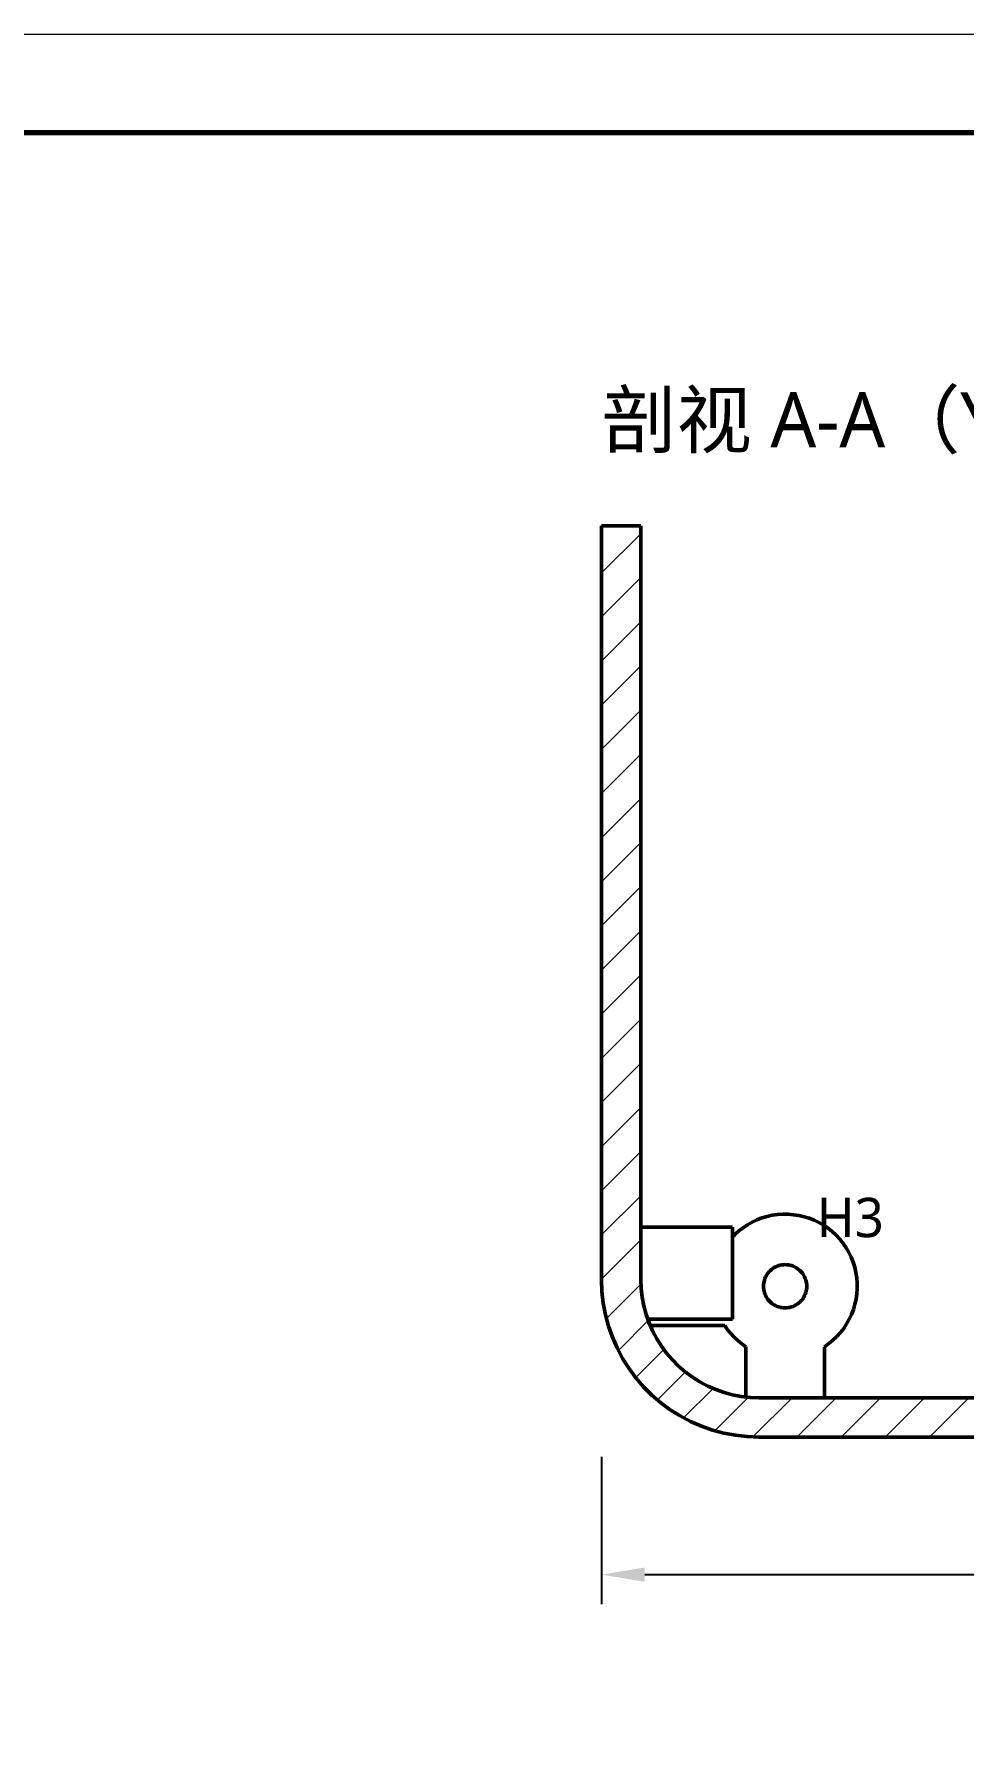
# Model space of a CAD drawing. Header units: millimetres. Extents: x 0 to 420, y 0 to 297.
# Drawn here: x 180.2 to 227.4, y 209.5 to 297 of the extents above; entities that cross this region are included whole.
import ezdxf

# ---------------------------------------------------------------- set-up
doc = ezdxf.new("R2010")
doc.units = ezdxf.units.MM
for name, color, linetype, lineweight in [('DIM', 3, 'CONTINUOUS', 18), ('FRAME', 7, 'CONTINUOUS', 70), ('HATCH', 8, 'CONTINUOUS', 13), ('TEXT', 7, 'CONTINUOUS', 25), ('VISIBLE', 7, 'CONTINUOUS', 50)]:
    doc.layers.add(name, color=color, linetype=linetype, lineweight=lineweight)
doc.styles.add('CJK', font='NotoSansCJK-Regular.ttc')
doc.dimstyles.new('GB', dxfattribs={"dimtxt": 2.8, "dimasz": 2.2, "dimexe": 1.5, "dimexo": 1, "dimgap": 0.6, "dimtad": 1, "dimlfac": 100, "dimzin": 12, "dimdsep": 46, "dimtxsty": 'CJK', "dimcen": 2.5, "dimazin": 3, "dimtfac": 0.5, "dimtmove": 2, "dimatfit": 3})

msp = doc.modelspace()

# ---------------------------------------------------------------- hatches: boundary and pattern name
at = {"layer": 'HATCH'}
h = msp.add_hatch(dxfattribs=at)
h.set_pattern_fill('ANSI31', scale=0.5)
h.paths.add_polyline_path([(217, 225.66667), (216.41956, 225.68775), (215.84219, 225.75089), (215.27091, 225.85576), (214.70876, 226.0018), (214.15867, 226.18824), (213.62357, 226.4141), (213.10626, 226.67819), (212.60948, 226.97912), (212.13584, 227.31529), (211.68784, 227.68495), (211.26784, 228.08614), (210.87805, 228.51674), (210.52054, 228.97449), (210.19717, 229.45697), (209.90967, 229.96164), (209.65954, 230.48584), (209.4481, 231.0268), (209.27647, 231.58169), (209.14556, 232.14756), (209.05604, 232.72144), (209.00839, 233.3003), (209, 233.88111), (209, 234.46206), (209, 235.04301), (209, 235.62395), (209, 236.2049), (209, 236.78585), (209, 237.36679), (209, 237.94774), (209, 238.52869), (209, 239.10963), (209, 239.69058), (209, 240.27152), (209, 240.85247), (209, 241.43342), (209, 242.01436), (209, 242.59531), (209, 243.17626), (209, 243.7572), (209, 244.33815), (209, 244.91909), (209, 245.50004), (209, 246.08099), (209, 246.66193), (209, 247.24288), (209, 247.82383), (209, 248.40477), (209, 248.98572), (209, 249.56667), (209, 250.14761), (209, 250.72856), (209, 251.3095), (209, 251.89045), (209, 252.4714), (209, 253.05234), (209, 253.63329), (209, 254.21424), (209, 254.79518), (209, 255.37613), (209, 255.95707), (209, 256.53802), (209, 257.11897), (209, 257.69991), (209, 258.28086), (209, 258.86181), (209, 259.44275), (209, 260.0237), (209, 260.60465), (209, 261.18559), (209, 261.76654), (209, 262.34748), (209, 262.92843), (209, 263.50938), (209, 264.09032), (209, 264.67127), (209, 265.25222), (209, 265.83316), (209, 266.41411), (209, 266.99505), (209, 267.576), (209, 268.15695), (209, 268.73789), (209, 269.31884), (209, 269.89979), (209, 270.48073), (209, 271.06168), (209, 271.64263), (209.22357, 272), (209.80452, 272), (210.38546, 272), (210.96641, 272), (211, 271.45264), (211, 270.8717), (211, 270.29075), (211, 269.7098), (211, 269.12886), (211, 268.54791), (211, 267.96697), (211, 267.38602), (211, 266.80507), (211, 266.22413), (211, 265.64318), (211, 265.06223), (211, 264.48129), (211, 263.90034), (211, 263.31939), (211, 262.73845), (211, 262.1575), (211, 261.57656), (211, 260.99561), (211, 260.41466), (211, 259.83372), (211, 259.25277), (211, 258.67182), (211, 258.09088), (211, 257.50993), (211, 256.92899), (211, 256.34804), (211, 255.76709), (211, 255.18615), (211, 254.6052), (211, 254.02425), (211, 253.44331), (211, 252.86236), (211, 252.28141), (211, 251.70047), (211, 251.11952), (211, 250.53858), (211, 249.95763), (211, 249.37668), (211, 248.79574), (211, 248.21479), (211, 247.63384), (211, 247.0529), (211, 246.47195), (211, 245.89101), (211, 245.31006), (211, 244.72911), (211, 244.14817), (211, 243.56722), (211, 242.98627), (211, 242.40533), (211, 241.82438), (211, 241.24343), (211, 240.66249), (211, 240.08154), (211, 239.5006), (211, 238.91965), (211, 238.3387), (211, 237.75776), (211, 237.17681), (211, 236.59586), (211, 236.01492), (211, 235.43397), (211, 234.85303), (211, 234.27208), (211, 233.69113), (211.02579, 233.11098), (211.10749, 232.53604), (211.24439, 231.97169), (211.43521, 231.42321), (211.67815, 230.89576), (211.97095, 230.39425), (212.31086, 229.92341), (212.6947, 229.48763), (213.11886, 229.09099), (213.57939, 228.73722), (214.07195, 228.42963), (214.59195, 228.1711), (215.1345, 227.96404), (215.69453, 227.81041), (216.26679, 227.71164), (216.84591, 227.66865), (217.42684, 227.66667), (218.00779, 227.66667), (218.58874, 227.66667), (219.16968, 227.66667), (219.75063, 227.66667), (220.33157, 227.66667), (220.91252, 227.66667), (221.49347, 227.66667), (222.07441, 227.66667), (222.65536, 227.66667), (223.23631, 227.66667), (223.81725, 227.66667), (224.3982, 227.66667), (224.97915, 227.66667), (225.56009, 227.66667), (226.14104, 227.66667), (226.72198, 227.66667), (227.30293, 227.66667), (227.88388, 227.66667), (228.46482, 227.66667), (229.04577, 227.66667), (229.62672, 227.66667), (230.20766, 227.66667), (230.78861, 227.66667), (231.36955, 227.66667), (231.9505, 227.66667), (232.53145, 227.66667), (233.11239, 227.66667), (233.69334, 227.66667), (234.27429, 227.66667), (234.85523, 227.66667), (235.43618, 227.66667), (236.01713, 227.66667), (236.59807, 227.66667), (237.17902, 227.66667), (237.75996, 227.66667), (238.34091, 227.66667), (238.92186, 227.66667), (239.5028, 227.66667), (240.08375, 227.66667), (240.6647, 227.66667), (241.24564, 227.66667), (241.82659, 227.66667), (242.40753, 227.66667), (242.98848, 227.66667), (243.56943, 227.66667), (244.15037, 227.66667), (244.73132, 227.66667), (245.31227, 227.66667), (245.89321, 227.66667), (246.47416, 227.66667), (247.05511, 227.66667), (247.63605, 227.66667), (248.217, 227.66667), (248.79794, 227.66667), (249.37889, 227.66667), (249.95984, 227.66667), (250.54078, 227.66667), (251.12173, 227.66667), (251.70268, 227.66667), (252.28362, 227.66667), (252.86457, 227.66667), (253.44551, 227.66667), (254.02646, 227.66667), (254.60741, 227.66667), (255.18835, 227.66667), (255.7693, 227.66667), (256.35025, 227.66667), (256.93119, 227.66667), (257.51214, 227.66667), (258.09309, 227.66667), (258.67403, 227.66667), (259.25498, 227.66667), (259.83592, 227.66667), (260.41687, 227.66667), (260.99782, 227.66667), (261.57876, 227.66667), (262.15971, 227.66667), (262.74066, 227.66667), (263.3216, 227.66667), (263.90255, 227.66667), (264.48349, 227.66667), (265.06444, 227.66667), (265.64539, 227.66667), (266.22633, 227.66667), (266.80728, 227.66667), (267.38823, 227.66667), (267.96904, 227.67429), (268.54693, 227.73159), (269.11657, 227.84449), (269.67263, 228.01192), (270.20989, 228.23233), (270.72334, 228.50365), (271.20814, 228.82333), (271.65978, 229.18838), (272.07401, 229.59538), (272.44695, 230.04052), (272.77511, 230.51963), (273.05541, 231.02822), (273.28524, 231.56153), (273.46244, 232.11455), (273.58534, 232.68212), (273.65279, 233.2589), (273.66667, 233.83954), (273.66667, 234.42048), (273.66667, 235.00143), (273.66667, 235.58237), (273.66667, 236.16332), (273.83663, 236.57431), (274.41757, 236.57431), (274.99852, 236.57431), (275.57947, 236.57431), (275.66667, 236.08056), (275.66667, 235.49962), (275.66667, 234.91867), (275.66667, 234.33772), (275.66667, 233.75678), (275.65161, 233.17614), (275.59498, 232.59809), (275.49655, 232.02567), (275.35686, 231.4619), (275.17662, 230.90975), (274.9568, 230.37214), (274.69856, 229.85189), (274.40325, 229.35175), (274.07242, 228.87435), (273.70784, 228.42222), (273.31141, 227.99772), (272.88522, 227.60311), (272.43153, 227.24047), (271.95272, 226.91169), (271.45132, 226.61852), (270.92997, 226.3625), (270.39142, 226.14498), (269.83851, 225.96712), (269.27415, 225.82983), (268.70132, 225.73385), (268.12303, 225.67969), (267.54233, 225.66667), (266.96138, 225.66667), (266.38044, 225.66667), (265.79949, 225.66667), (265.21854, 225.66667), (264.6376, 225.66667), (264.05665, 225.66667), (263.47571, 225.66667), (262.89476, 225.66667), (262.31381, 225.66667), (261.73287, 225.66667), (261.15192, 225.66667), (260.57097, 225.66667), (259.99003, 225.66667), (259.40908, 225.66667), (258.82813, 225.66667), (258.24719, 225.66667), (257.66624, 225.66667), (257.0853, 225.66667), (256.50435, 225.66667), (255.9234, 225.66667), (255.34246, 225.66667), (254.76151, 225.66667), (254.18056, 225.66667), (253.59962, 225.66667), (253.01867, 225.66667), (252.43773, 225.66667), (251.85678, 225.66667), (251.27583, 225.66667), (250.69489, 225.66667), (250.11394, 225.66667), (249.53299, 225.66667), (248.95205, 225.66667), (248.3711, 225.66667), (247.79015, 225.66667), (247.20921, 225.66667), (246.62826, 225.66667), (246.04732, 225.66667), (245.46637, 225.66667), (244.88542, 225.66667), (244.30448, 225.66667), (243.72353, 225.66667), (243.14258, 225.66667), (242.56164, 225.66667), (241.98069, 225.66667), (241.39975, 225.66667), (240.8188, 225.66667), (240.23785, 225.66667), (239.65691, 225.66667), (239.07596, 225.66667), (238.49501, 225.66667), (237.91407, 225.66667), (237.33312, 225.66667), (236.75217, 225.66667), (236.17123, 225.66667), (235.59028, 225.66667), (235.00934, 225.66667), (234.42839, 225.66667), (233.84744, 225.66667), (233.2665, 225.66667), (232.68555, 225.66667), (232.1046, 225.66667), (231.52366, 225.66667), (230.94271, 225.66667), (230.36177, 225.66667), (229.78082, 225.66667), (229.19987, 225.66667), (228.61893, 225.66667), (228.03798, 225.66667), (227.45703, 225.66667), (226.87609, 225.66667), (226.29514, 225.66667), (225.71419, 225.66667), (225.13325, 225.66667), (224.5523, 225.66667), (223.97136, 225.66667), (223.39041, 225.66667), (222.80946, 225.66667), (222.22852, 225.66667), (221.64757, 225.66667), (221.06662, 225.66667), (220.48568, 225.66667), (219.90473, 225.66667), (219.32379, 225.66667), (218.74284, 225.66667), (218.16189, 225.66667), (217.58095, 225.66667), (217, 225.66667)])

# ---------------------------------------------------------------- linework, layer by layer
at = {"layer": 'FRAME', "lineweight": 18}
msp.add_lwpolyline([(0, 0), (420, 0), (420, 297), (0, 297)], close=True, dxfattribs=at)
at = {"layer": 'FRAME'}
msp.add_lwpolyline([(25, 5), (415, 5), (415, 292), (25, 292)], close=True, dxfattribs=at)
at = {"layer": 'VISIBLE'}
for points in [[(211, 272), (209, 272)], [(209, 233.66667), (209, 272)], [(211, 233.66667), (211, 272)], [(211, 236.33333), (215.66667, 236.33333)], [(215.66667, 236.33333), (215.66667, 236.32681)], [(215.66667, 236.32681), (215.66667, 236.30727)], [(215.66667, 236.30727), (215.66667, 236.27483)], [(215.66667, 236.27483), (215.66667, 236.22967)], [(215.66667, 236.22967), (215.66667, 236.17204)], [(215.97872, 236.14407), (216.19338, 236.31075)], [(216.19338, 236.31075), (216.41979, 236.46108)], [(216.41979, 236.46108), (216.65671, 236.59422)], [(216.65671, 236.59422), (216.90284, 236.70945)], [(216.90284, 236.70945), (217.15683, 236.80613)], [(217.15683, 236.80613), (217.41729, 236.88373)], [(217.41729, 236.88373), (217.68277, 236.94183)], [(217.68277, 236.94183), (217.95184, 236.9801)], [(217.95184, 236.9801), (218.22299, 236.99834)], [(218.22299, 236.99834), (218.49476, 236.99645)], [(218.49476, 236.99645), (218.76563, 236.97443)], [(218.76563, 236.97443), (219.03413, 236.93241)], [(219.03413, 236.93241), (219.29878, 236.87061)], [(219.29878, 236.87061), (219.55813, 236.78939)], [(219.55813, 236.78939), (219.81075, 236.68918)], [(219.81075, 236.68918), (220.05525, 236.57053)], [(220.05525, 236.57053), (220.2903, 236.4341)], [(220.2903, 236.4341), (220.51459, 236.28063)], [(220.51459, 236.28063), (220.7269, 236.11097)], [(215.66667, 236.17204), (215.66667, 236.10226)], [(215.66667, 236.10226), (215.66667, 236.02073)], [(215.66667, 236.02073), (215.66667, 235.92789)], [(215.66667, 235.84639), (215.777, 235.96195)], [(215.66667, 235.92789), (215.66667, 235.82427)], [(215.66667, 235.82427), (215.66667, 235.71045)], [(215.66667, 235.71045), (215.66667, 235.58707)], [(215.66667, 235.58707), (215.66667, 235.45481)], [(215.66667, 235.45481), (215.66667, 235.31441)], [(215.777, 235.96195), (215.97872, 236.14407)], [(220.7269, 236.11097), (220.92606, 235.92606)], [(220.92606, 235.92606), (221.11097, 235.7269)], [(221.11097, 235.7269), (221.28063, 235.51459)], [(221.28063, 235.51459), (221.4341, 235.2903)], [(215.66667, 235.31441), (215.66667, 235.16667)], [(215.66667, 235.16667), (215.66667, 235.0124)], [(215.66667, 235.0124), (215.66667, 234.85246)], [(215.66667, 234.85246), (215.66667, 234.68776)], [(215.66667, 234.68776), (215.66667, 234.51922)], [(215.66667, 234.51922), (215.66667, 234.34777)], [(221.4341, 235.2903), (221.57053, 235.05525)], [(221.57053, 235.05525), (221.68918, 234.81075)], [(221.68918, 234.81075), (221.78939, 234.55813)], [(221.78939, 234.55813), (221.87061, 234.29878)], [(209.02237, 233.06883), (209, 233.66667)], [(211.01678, 233.21829), (211, 233.66667)], [(215.66667, 234.34777), (215.66667, 234.17437)], [(215.66667, 234.17437), (215.66667, 234)], [(215.66667, 234), (215.66667, 233.82563)], [(215.66667, 233.82563), (215.66667, 233.65223)], [(215.66667, 233.65223), (215.66667, 233.48078)], [(217.26091, 233.57811), (217.2822, 233.65756)], [(217.2822, 233.65756), (217.30937, 233.73521)], [(217.30937, 233.73521), (217.34227, 233.81061)], [(217.34227, 233.81061), (217.38071, 233.88333)], [(217.38071, 233.88333), (217.42447, 233.95299)], [(217.42447, 233.95299), (217.47332, 234.01917)], [(217.47332, 234.01917), (217.52698, 234.08152)], [(217.52698, 234.08152), (217.58514, 234.13969)], [(217.58514, 234.13969), (217.64749, 234.19335)], [(217.64749, 234.19335), (217.71368, 234.2422)], [(217.71368, 234.2422), (217.78333, 234.28596)], [(217.78333, 234.28596), (217.85606, 234.3244)], [(217.85606, 234.3244), (217.93146, 234.35729)], [(217.93146, 234.35729), (218.0091, 234.38446)], [(218.0091, 234.38446), (218.08856, 234.40575)], [(218.08856, 234.40575), (218.16939, 234.42105)], [(218.16939, 234.42105), (218.25113, 234.43026)], [(218.25113, 234.43026), (218.33333, 234.43333)], [(218.33333, 234.43333), (218.41554, 234.43026)], [(218.41554, 234.43026), (218.49728, 234.42105)], [(218.49728, 234.42105), (218.57811, 234.40575)], [(218.57811, 234.40575), (218.65756, 234.38446)], [(218.65756, 234.38446), (218.73521, 234.35729)], [(218.73521, 234.35729), (218.81061, 234.3244)], [(218.81061, 234.3244), (218.88333, 234.28596)], [(218.88333, 234.28596), (218.95299, 234.2422)], [(218.95299, 234.2422), (219.01917, 234.19335)], [(219.01917, 234.19335), (219.08152, 234.13969)], [(219.08152, 234.13969), (219.13969, 234.08152)], [(219.13969, 234.08152), (219.19335, 234.01917)], [(219.19335, 234.01917), (219.2422, 233.95299)], [(219.2422, 233.95299), (219.28596, 233.88333)], [(219.28596, 233.88333), (219.3244, 233.81061)], [(219.3244, 233.81061), (219.35729, 233.73521)], [(219.35729, 233.73521), (219.38446, 233.65756)], [(219.38446, 233.65756), (219.40575, 233.57811)], [(221.87061, 234.29878), (221.93241, 234.03413)], [(221.93241, 234.03413), (221.97443, 233.76563)], [(221.97443, 233.76563), (221.99645, 233.49476)], [(209.08935, 232.47433), (209.02237, 233.06883)], [(211.01668, 233.22079), (211.01725, 233.21411)], [(211.06702, 232.77241), (211.01678, 233.21829)], [(211.06614, 232.7802), (211.06834, 232.7654)], [(211.15043, 232.33154), (211.06702, 232.77241)], [(215.66667, 233.48078), (215.66667, 233.31224)], [(215.66667, 233.31224), (215.66667, 233.14754)], [(215.66667, 233.14754), (215.66667, 232.9876)], [(215.66667, 232.9876), (215.66667, 232.83333)], [(215.66667, 232.83333), (215.66667, 232.68559)], [(217.23333, 233.33333), (217.23641, 233.41554)], [(217.23641, 233.25113), (217.23333, 233.33333)], [(217.23641, 233.41554), (217.24562, 233.49728)], [(217.24562, 233.16939), (217.23641, 233.25113)], [(217.24562, 233.49728), (217.26091, 233.57811)], [(217.26091, 233.08856), (217.24562, 233.16939)], [(217.2822, 233.0091), (217.26091, 233.08856)], [(217.30937, 232.93146), (217.2822, 233.0091)], [(217.34227, 232.85606), (217.30937, 232.93146)], [(217.38071, 232.78333), (217.34227, 232.85606)], [(217.42447, 232.71368), (217.38071, 232.78333)], [(217.47332, 232.64749), (217.42447, 232.71368)], [(219.2422, 232.71368), (219.19335, 232.64749)], [(219.28596, 232.78333), (219.2422, 232.71368)], [(219.3244, 232.85606), (219.28596, 232.78333)], [(219.35729, 232.93146), (219.3244, 232.85606)], [(219.38446, 233.0091), (219.35729, 232.93146)], [(219.40575, 233.08856), (219.38446, 233.0091)], [(219.40575, 233.57811), (219.42105, 233.49728)], [(219.42105, 233.16939), (219.40575, 233.08856)], [(219.42105, 233.49728), (219.43026, 233.41554)], [(219.43026, 233.25113), (219.42105, 233.16939)], [(219.43026, 233.41554), (219.43333, 233.33333)], [(219.43333, 233.33333), (219.43026, 233.25113)], [(221.9801, 232.95184), (221.94183, 232.68277)], [(221.99834, 233.22299), (221.9801, 232.95184)], [(221.99645, 233.49476), (221.99834, 233.22299)], [(209.20058, 231.8865), (209.08935, 232.47433)], [(209.35542, 231.30863), (209.20058, 231.8865)], [(211.15013, 232.33315), (211.15073, 232.33043)], [(211.26656, 231.89814), (211.15043, 232.33154)], [(211.26615, 231.89968), (211.26714, 231.89649)], [(211.41476, 231.47462), (211.26656, 231.89814)], [(215.66667, 232.68559), (215.66667, 232.54519)], [(215.66667, 232.54519), (215.66667, 232.41293)], [(215.66667, 232.41293), (215.66667, 232.28955)], [(215.66667, 232.28955), (215.66667, 232.17573)], [(215.66667, 232.17573), (215.66667, 232.07211)], [(215.66667, 232.07211), (215.66667, 231.97927)], [(215.66667, 231.97927), (215.66667, 231.89774)], [(215.66667, 231.89774), (215.66667, 231.82796)], [(217.52698, 232.58514), (217.47332, 232.64749)], [(217.58514, 232.52698), (217.52698, 232.58514)], [(217.64749, 232.47332), (217.58514, 232.52698)], [(217.71368, 232.42447), (217.64749, 232.47332)], [(217.78333, 232.38071), (217.71368, 232.42447)], [(217.85606, 232.34227), (217.78333, 232.38071)], [(217.93146, 232.30937), (217.85606, 232.34227)], [(218.0091, 232.2822), (217.93146, 232.30937)], [(218.08856, 232.26091), (218.0091, 232.2822)], [(218.16939, 232.24562), (218.08856, 232.26091)], [(218.25113, 232.23641), (218.16939, 232.24562)], [(218.33333, 232.23333), (218.25113, 232.23641)], [(218.41554, 232.23641), (218.33333, 232.23333)], [(218.49728, 232.24562), (218.41554, 232.23641)], [(218.57811, 232.26091), (218.49728, 232.24562)], [(218.65756, 232.2822), (218.57811, 232.26091)], [(218.73521, 232.30937), (218.65756, 232.2822)], [(218.81061, 232.34227), (218.73521, 232.30937)], [(218.88333, 232.38071), (218.81061, 232.34227)], [(218.95299, 232.42447), (218.88333, 232.38071)], [(219.01917, 232.47332), (218.95299, 232.42447)], [(219.08152, 232.52698), (219.01917, 232.47332)], [(219.13969, 232.58514), (219.08152, 232.52698)], [(219.19335, 232.64749), (219.13969, 232.58514)], [(221.70945, 231.90284), (221.59422, 231.65671)], [(221.80613, 232.15683), (221.70945, 231.90284)], [(221.88373, 232.41729), (221.80613, 232.15683)], [(221.94183, 232.68277), (221.88373, 232.41729)], [(209.55301, 230.74394), (209.35542, 231.30863)], [(211.34756, 231.66667), (215.66667, 231.66667)], [(211.44249, 231.41105), (211.37967, 231.57491)], [(211.59419, 231.06336), (211.41476, 231.47462)], [(211.4764, 231.33333), (215.26015, 231.33333)], [(211.80385, 230.66667), (211.59419, 231.06336)], [(215.40643, 231.12478), (215.26015, 231.33333)], [(215.56684, 230.92689), (215.40643, 231.12478)], [(215.66667, 231.82796), (215.66667, 231.77033)], [(215.66667, 231.77033), (215.66667, 231.72517)], [(215.66667, 231.72517), (215.66667, 231.69273)], [(215.66667, 231.69273), (215.66667, 231.67319)], [(215.66667, 231.67319), (215.66667, 231.66667)], [(221.14407, 230.97872), (220.96195, 230.777)], [(221.31075, 231.19338), (221.14407, 230.97872)], [(221.46108, 231.41979), (221.31075, 231.19338)], [(221.59422, 231.65671), (221.46108, 231.41979)], [(209.79225, 230.1956), (209.55301, 230.74394)], [(210.0718, 229.66667), (209.79225, 230.1956)], [(212.04257, 230.28675), (211.80385, 230.66667)], [(212.30901, 229.92573), (212.04257, 230.28675)], [(215.74061, 230.74061), (215.56684, 230.92689)], [(215.92689, 230.56684), (215.74061, 230.74061)], [(216.12478, 230.40643), (215.92689, 230.56684)], [(216.33333, 230.26015), (216.12478, 230.40643)], [(216.33333, 227.70804), (216.33333, 230.26015)], [(220.55546, 230.41673), (220.33333, 230.26015)], [(220.33333, 227.66667), (220.33333, 230.26015)], [(220.76539, 230.58933), (220.55546, 230.41673)], [(220.96195, 230.777), (220.76539, 230.58933)], [(210.39009, 229.16011), (210.0718, 229.66667)], [(212.60169, 229.58563), (212.30901, 229.92573)], [(212.91896, 229.26836), (212.60169, 229.58563)], [(213.25906, 228.97568), (212.91896, 229.26836)], [(210.74535, 228.67875), (210.39009, 229.16011)], [(211.13559, 228.22528), (210.74535, 228.67875)], [(213.62008, 228.70923), (213.25906, 228.97568)], [(214, 228.47051), (213.62008, 228.70923)], [(214.3967, 228.26085), (214, 228.47051)], [(211.55862, 227.80225), (211.13559, 228.22528)], [(212.01208, 227.41201), (211.55862, 227.80225)], [(214.80795, 228.08142), (214.3967, 228.26085)], [(215.23147, 227.93323), (214.80795, 228.08142)], [(215.66487, 227.8171), (215.23147, 227.93323)], [(216.10575, 227.73368), (215.66487, 227.8171)], [(216.55162, 227.68344), (216.10575, 227.73368)], [(216.55275, 227.6834), (216.54841, 227.68381)], [(217, 227.66667), (216.55162, 227.68344)], [(267.66667, 227.66667), (217, 227.66667)], [(212.49344, 227.05676), (212.01208, 227.41201)], [(213, 226.73846), (212.49344, 227.05676)], [(213.52893, 226.45892), (213, 226.73846)], [(214.07727, 226.21968), (213.52893, 226.45892)], [(214.64196, 226.02208), (214.07727, 226.21968)], [(215.21983, 225.86724), (214.64196, 226.02208)], [(215.80766, 225.75602), (215.21983, 225.86724)], [(216.40216, 225.68904), (215.80766, 225.75602)], [(217, 225.66667), (216.40216, 225.68904)], [(267.66667, 225.66667), (217, 225.66667)]]:
    msp.add_lwpolyline(points, dxfattribs=at)

# ---------------------------------------------------------------- texts
at = {"layer": 'DIM', "style": 'CJK'}
msp.add_text('H3', height=2, dxfattribs=at).set_placement((219.93333, 235.83333))
at = {"layer": 'TEXT', "style": 'CJK'}
msp.add_text('剖视 A-A（YZ 中面）', height=2.8, dxfattribs=at).set_placement((209, 276))

# ---------------------------------------------------------------- dimensions: what is measured, and where the dimension line sits
at = {"layer": 'DIM'}
msp.add_linear_dim(base=(209, 218.66667), p1=(209, 225.66667), p2=(275.66667, 225.66667), text='100', dimstyle='GB', dxfattribs=at).render()

doc.saveas('drawing.dxf')
